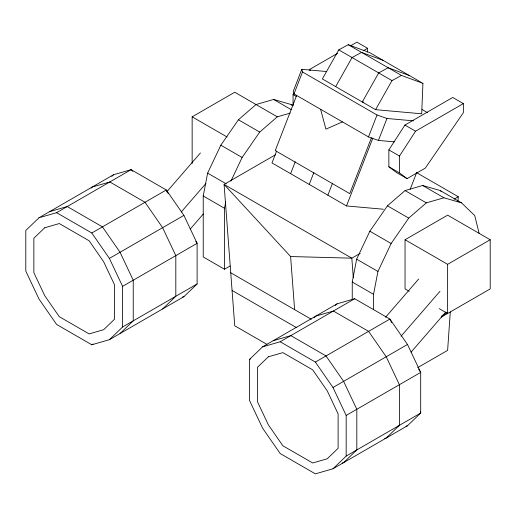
<?xml version="1.0" encoding="UTF-8"?>
<svg xmlns="http://www.w3.org/2000/svg" width="516" height="516" viewBox="0 0 516 516"><rect width="100%" height="100%" fill="white"/><g stroke="black" fill="none" stroke-linecap="round" stroke-linejoin="round"><path stroke-width="0.77" d="M422.933 83.36L421.682 113.791L375.59 109.669L322.371 78.942L338.76 49.871L348.236 44.699L369.708 52.632L422.933 83.36L401.461 75.426L348.236 44.699M450.281 311.954L447.624 350.364L417.605 367.689M457.937 201.524L458.266 196.725L416.386 172.544M230.071 266.03L224.512 269.242L203.227 256.949L203.227 195.983L207.625 173.124L220.822 145.183L238.424 119.776L256.02 104.542L273.622 99.459L291.218 104.542L292.591 105.335M224.512 269.242L224.512 208.277L225.731 201.969M352.247 299.667L352.247 282.02L356.646 259.161L369.849 231.22L387.445 205.82L405.047 190.578L422.643 185.496L440.245 190.578L461.53 202.865L474.733 215.565L479.132 233.348M373.539 309.555L373.539 294.314L377.938 271.455L391.134 243.507L408.737 218.107L426.332 202.865L443.934 197.789L461.53 202.865M326.641 71.537L301.796 69.312L293.275 91.261L293.991 93.925L368.501 136.94L378.434 140.429L394.463 141.861M293.991 93.925L302.505 71.976L301.796 69.312M296.623 95.505L275.247 150.595L349.758 193.616L371.423 137.778M276.615 150.994L271.99 162.921L346.5 205.942L383.375 209.232M290.618 173.673L295.242 161.747M309.245 184.431L313.87 172.505M327.873 195.183L332.498 183.257M368.501 136.94L377.015 114.997L302.505 71.976M346.5 205.942L372.823 138.101M378.434 140.429L386.948 118.48L413.4 120.841M410.201 189.262L416.56 172.86M230.942 181.116L242.114 157.47L259.709 132.07L277.311 116.829L290.321 113.075M335.677 86.624L352.067 57.553L361.542 52.38L383.014 60.314M375.59 109.669L391.986 80.599L401.461 75.426M293.056 105.838L293.056 94.589L293.926 93.248M388.858 149.898L404.918 125.059L452.726 97.453L463.368 103.6L463.368 112.688L425.294 168.113L407.072 178.626L396.43 172.486L388.858 166.771L388.858 149.898L399.5 156.045L399.5 172.918L407.072 178.626M399.5 156.045L415.561 131.199L463.368 103.6M166.758 191.842L200.414 152.975M181.206 212.024L205.929 183.483M190.204 229.123L203.349 213.94M385.555 317.256L418.689 278.995M401.061 336.226L439.98 291.282M411.11 352.106L445.818 312.025M38.997 217.765L25.8 230.465L25.8 271.106L38.997 299.048L56.599 324.448L91.796 344.772L109.392 339.689L183.909 296.674L197.106 283.968L197.106 243.326L183.909 215.385L166.307 189.985L131.109 169.661L113.514 174.743L38.997 217.765L56.599 212.682L131.109 169.661L132.838 171.325M91.074 188.14L92.222 187.037L109.818 181.955L145.015 202.272L162.617 227.679L175.814 255.62L175.814 296.261L162.617 308.961M111.791 176.401L113.514 174.743M109.392 339.689L122.595 326.989L197.106 283.968M120.041 333.542L133.238 320.842L133.238 280.201L120.041 252.26L102.439 226.859L67.241 206.535L49.646 211.618M249.383 359.549L262.579 346.842L337.09 303.827L354.692 298.745L389.89 319.069L407.485 344.469L420.688 372.41L420.688 413.052L407.485 425.752L332.975 468.773L315.379 473.856L280.175 453.532L262.579 428.132L249.383 400.19L249.383 359.549L250.712 358.775M314.083 317.772L315.805 316.115L333.401 311.038L368.598 331.356L386.2 356.762L399.397 384.704L399.397 425.345L386.2 438.045L384.665 438.49M335.368 305.485L337.09 303.827M332.975 468.773L346.172 456.073L420.688 413.052L420.301 411.504M192.152 163.578L192.152 116.829L234.735 92.248L277.311 116.829M337.522 53.348L309.116 69.744L310.445 70.518M350.687 45.743L356.924 42.144L367.566 48.291L367.566 52.077M363.412 50.691L367.566 48.291M56.599 212.682L91.796 233L166.307 189.985L168.145 193.481M275.57 154.71L224.086 184.431L234.735 325.783L266.843 344.32M91.796 233L109.392 258.406L183.909 215.385M122.595 326.989L122.595 286.348L197.106 243.326L195.841 241.32M91.796 344.772L93.125 344.004M360.168 253.356L351.822 258.181L290.605 256.529L224.086 184.431L351.822 258.181L353.273 277.453M454.093 199.131L458.266 196.725M409.233 291.321L405.047 288.908L405.047 239.74L447.624 215.159L490.2 239.74L490.2 288.908L441.238 317.179M262.579 346.842L280.175 341.766L354.692 298.745M405.047 239.74L447.624 264.321L490.2 239.74M280.175 341.766L315.379 362.084L389.89 319.069L391.728 322.565M441.619 315.973L447.172 312.767M315.379 362.084L332.975 387.49L407.485 344.469M346.172 456.073L346.172 415.432L420.688 372.41L418.573 369.069M342.437 121.892L325.925 129.148L320.604 109.289M182.374 297.113L183.909 296.674M273.222 340.702L290.824 335.619L326.022 355.937L343.617 381.343L356.82 409.285L356.82 449.926L343.617 462.626L342.089 463.071M405.957 426.197L407.485 425.752M363.877 102.129L362.284 101.987L378.68 72.917L388.155 67.744L409.627 75.678M377.015 114.997L386.948 118.48M338.76 49.871L391.986 80.599M422.049 109.502L427.616 112.72M404.918 125.059L415.561 131.199M293.056 94.589L296.384 96.511M273.622 99.459L291.476 109.766M422.643 185.496L443.934 197.789M388.858 166.771L399.5 172.918M405.047 190.578L426.332 202.865M238.424 119.776L259.709 132.07M387.445 205.82L408.737 218.107M192.152 116.829L227.053 136.979M220.822 145.183L242.114 157.47M369.849 231.22L391.134 243.507M207.625 173.124L226.169 183.831M356.646 259.161L377.938 271.455M439.245 308.652L447.624 313.489L447.624 264.321M203.227 195.983L224.512 208.277M352.247 282.02L373.539 294.314M230.742 272.777L311.271 319.269M232.071 290.444L296.287 327.518M440.245 190.578L441.393 191.681M291.218 104.542L292.366 105.645M332.975 387.49L346.172 415.432M109.392 258.406L122.595 286.348M290.605 256.529L294.61 309.645M44.763 227.743L33.863 238.224L33.863 272.661L44.763 295.72L59.288 316.689L89.107 333.904L103.632 329.711L114.526 319.23L114.526 284.793L103.632 261.728L89.107 240.766L59.288 223.544L44.763 227.743M268.339 356.82L257.445 367.308L257.445 401.738L268.339 424.803L282.865 445.772L312.69 462.987L327.215 458.795L338.109 448.314L338.109 413.877L327.215 390.812L312.69 369.849L282.865 352.628L268.339 356.82"/></g></svg>
